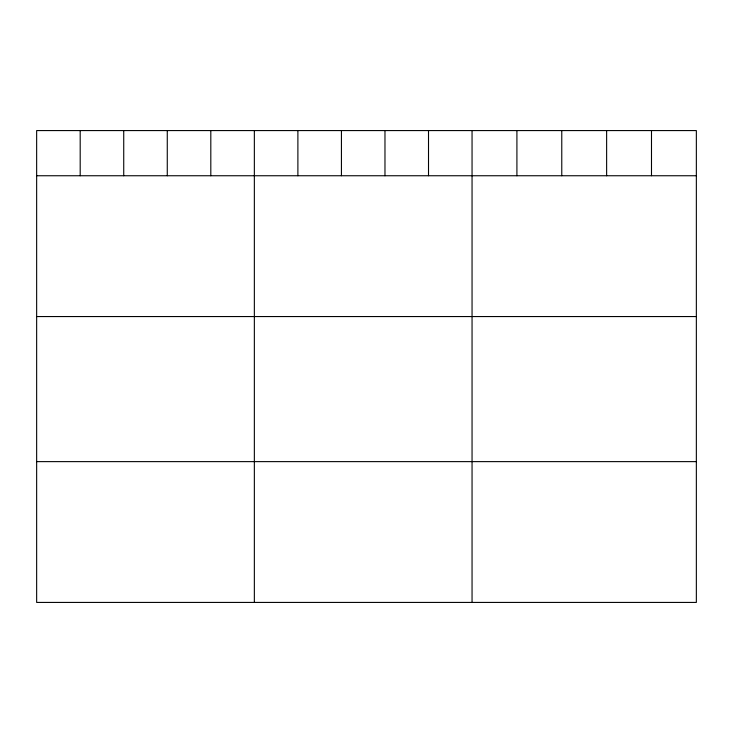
<?xml version="1.0" encoding="UTF-8"?>
<svg xmlns="http://www.w3.org/2000/svg" width="733" height="733" viewBox="0 0 733 733"><rect width="100%" height="100%" fill="white"/><g stroke="black" fill="none" stroke-linecap="round" stroke-linejoin="round"><path stroke-width="1.1" d="M696.35 175.746L696.35 602.425L36.65 602.425L36.65 130.575L696.35 130.575L696.35 175.746L36.65 175.746M36.65 316.555L696.35 316.555M36.65 461.625L696.35 461.625M651.49 130.575L651.49 175.746M606.631 130.575L606.631 175.746M561.771 130.575L561.771 175.746M516.912 130.575L516.912 175.746M472.052 130.575L472.052 602.425M428.512 130.575L428.512 175.746M384.972 130.575L384.972 175.746M341.431 130.575L341.431 175.746M297.891 130.575L297.891 175.746M254.351 130.575L254.351 602.425M210.811 130.575L210.811 175.746M167.271 130.575L167.271 175.746M123.73 130.575L123.73 175.746M80.19 130.575L80.19 175.746"/></g></svg>
